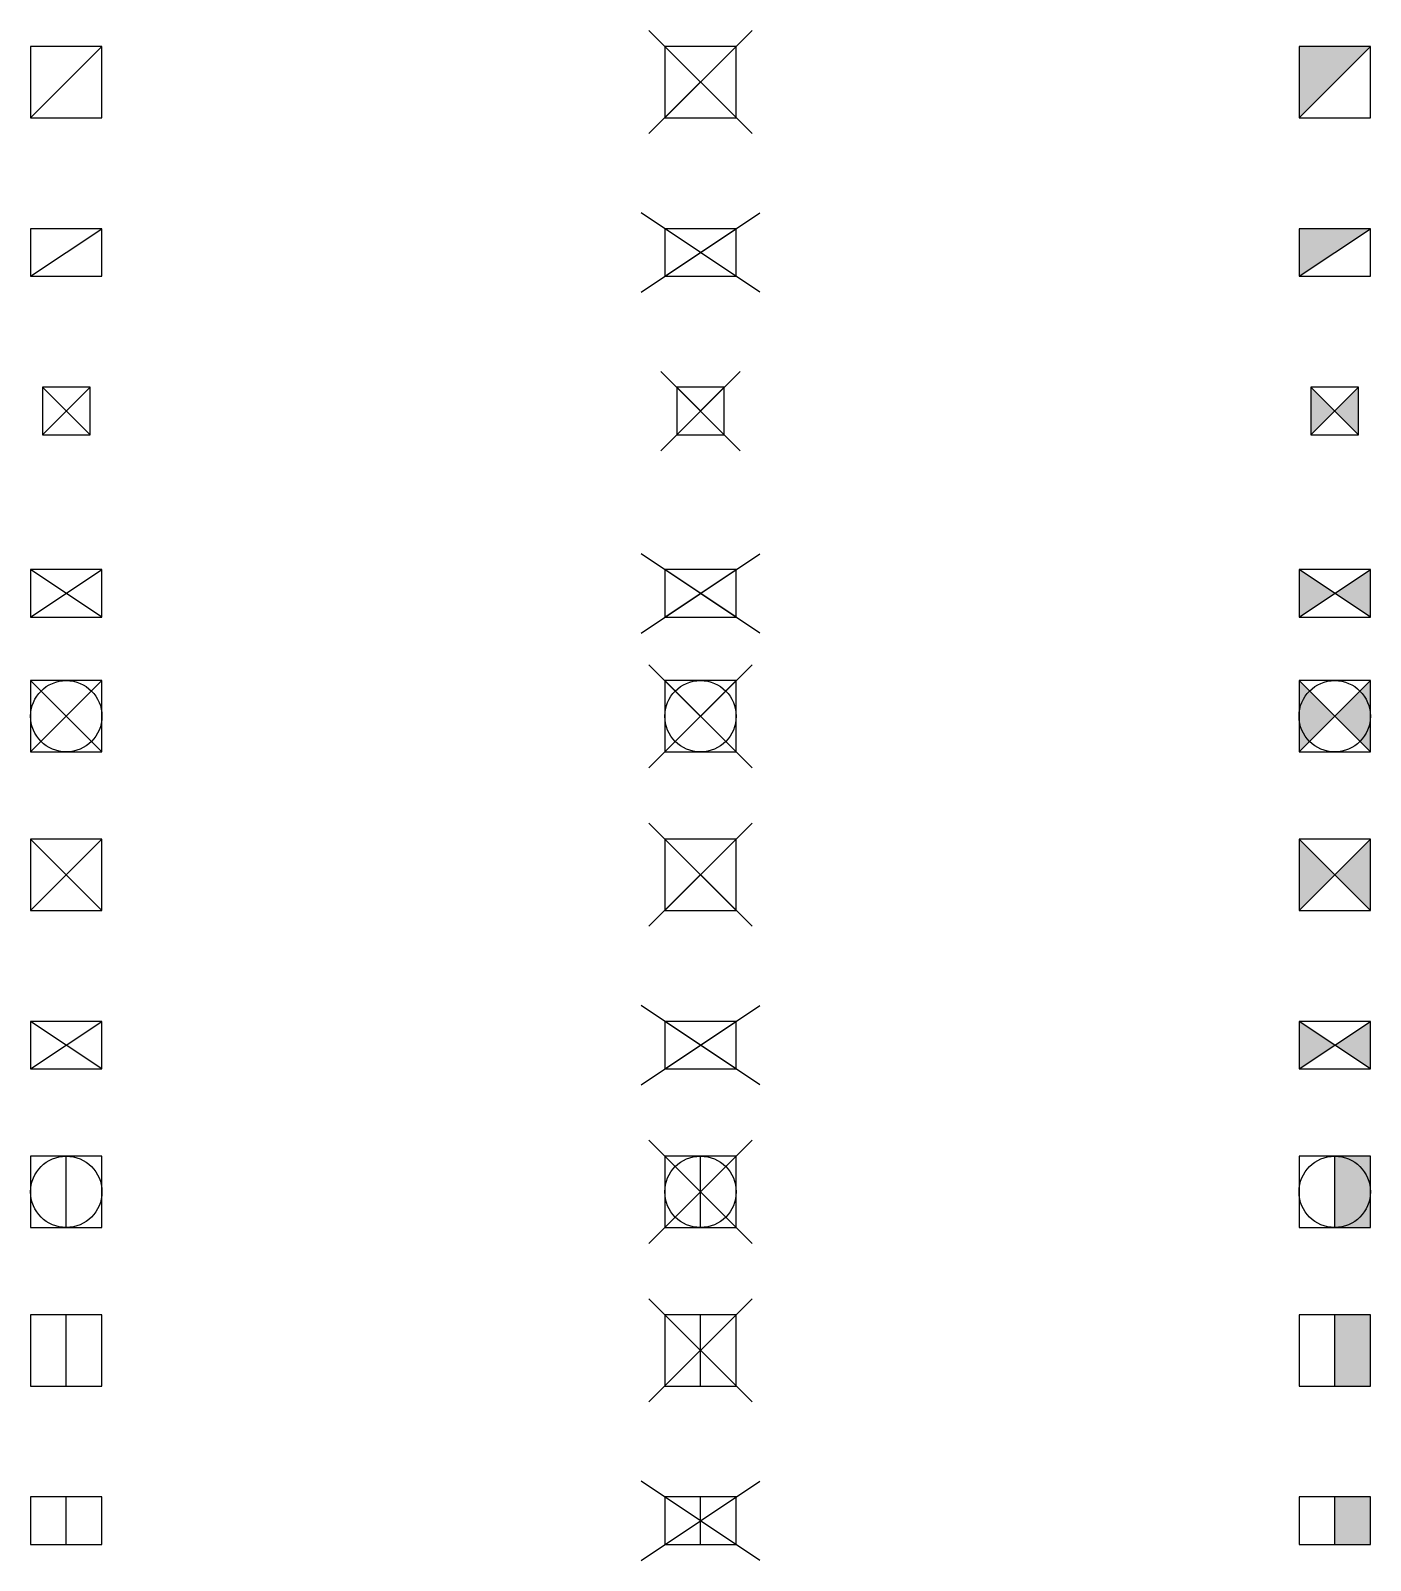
# Model space of a CAD drawing. Header units: metres. Extents: x -43.9 to -33.2, y 164.6 to 244.7.
# Drawn here: x -43.68 to -35.23, y 195 to 204.65 of the extents above; entities that cross this region are included whole.
import ezdxf

# ---------------------------------------------------------------- set-up
doc = ezdxf.new("R2010")
doc.units = ezdxf.units.M
doc.layers.get('0').update_dxf_attribs({"color": 150})

# ---------------------------------------------------------------- blocks, each defined once
blk = doc.blocks.new('B-SRI-KOLK_RWSKOLK-SO')
blk.add_line((0, 0), (0, 1.5))
blk.add_lwpolyline([(-1.125, 0), (1.125, 0), (1.125, 1.5), (-1.125, 1.5)], close=True)
blk = doc.blocks.new('B-SRI-KOLK_RWSKOLK_01-SO')
blk.add_line((0, 0), (0, 2.25))
blk.add_lwpolyline([(-1.125, 0), (1.125, 0), (1.125, 2.25), (-1.125, 2.25)], close=True)
blk = doc.blocks.new('B-SRI-KOLK_RWSKOLK_02-SO')
blk.add_line((0, 0), (0, 2.25))
blk.add_lwpolyline([(-1.125, 0), (1.125, 0), (1.125, 2.25), (-1.125, 2.25)], close=True)
blk.add_circle((0, 1.125), 1.125)
blk = doc.blocks.new('B-SRI-KOLK_STRAATKOLK-SO')
for p, q in [((-1.125, 0), (1.125, 1.5)), ((1.125, 0), (-1.125, 1.5))]:
    blk.add_line(p, q)
blk.add_lwpolyline([(-1.125, 0), (1.125, 0), (1.125, 1.5), (-1.125, 1.5)], close=True)
blk = doc.blocks.new('B-SRI-KOLK_STRAATKOLK_01-SO')
for p, q in [((-1.125, 0), (1.125, 2.25)), ((1.125, 0), (-1.125, 2.25))]:
    blk.add_line(p, q)
blk.add_lwpolyline([(-1.125, 0), (1.125, 0), (1.125, 2.25), (-1.125, 2.25)], close=True)
blk = doc.blocks.new('B-SRI-KOLK_STRAATKOLK_02-SO')
for p, q in [((-1.125, 0), (1.125, 2.25)), ((1.125, 0), (-1.125, 2.25))]:
    blk.add_line(p, q)
blk.add_lwpolyline([(-1.125, 0), (1.125, 0), (1.125, 2.25), (-1.125, 2.25)], close=True)
blk.add_circle((0, 1.125), 1.125)
blk = doc.blocks.new('B-SRI-KOLK_STRAATKOLK_03-SO')
for p, q in [((-1.125, -0.75), (1.125, 0.75)), ((1.125, -0.75), (-1.125, 0.75))]:
    blk.add_line(p, q)
blk.add_lwpolyline([(-1.125, -0.75), (1.125, -0.75), (1.125, 0.75), (-1.125, 0.75)], close=True)
blk = doc.blocks.new('B-SRI-KOLK_TEGELPADKOLK-SO')
for p, q in [((-0.75, 0), (0.75, 1.5)), ((0.75, 0), (-0.75, 1.5))]:
    blk.add_line(p, q)
blk.add_lwpolyline([(-0.75, 0), (0.75, 0), (0.75, 1.5), (-0.75, 1.5)], close=True)
blk = doc.blocks.new('B-SRI-KOLK_TROTTOIRKOLK-SO')
blk.add_line((-1.125, 0), (1.125, 1.5))
at = {"flags": 128}
blk.add_lwpolyline([(-1.125, 0), (1.125, 0), (1.125, 1.5), (-1.125, 1.5)], close=True, dxfattribs=at)
blk = doc.blocks.new('B-SRI-KOLK_TROTTOIRKOLK_01-SO')
blk.add_line((-1.125, 0), (1.125, 2.25))
blk.add_lwpolyline([(-1.125, 0), (1.125, 0), (1.125, 2.25), (-1.125, 2.25)], close=True)
blk = doc.blocks.new('SRI-KOLK_RWSKOLK-SO')
h = blk.add_hatch(color=256)
h.dxf.hatch_style = 1
h.paths.add_polyline_path([(1.125, 1.5), (0, 1.5), (0, 0), (1.125, 0)])
blk.add_line((0, 0), (0, 1.5))
blk.add_lwpolyline([(-1.125, 0), (1.125, 0), (1.125, 1.5), (-1.125, 1.5)], close=True)
blk = doc.blocks.new('SRI-KOLK_RWSKOLK_01-SO')
h = blk.add_hatch(color=256)
h.dxf.hatch_style = 1
h.paths.add_polyline_path([(1.125, 2.25), (0, 2.25), (0, 0), (1.125, 0)])
blk.add_line((0, 0), (0, 2.25))
blk.add_lwpolyline([(-1.125, 0), (1.125, 0), (1.125, 2.25), (-1.125, 2.25)], close=True)
blk = doc.blocks.new('SRI-KOLK_RWSKOLK_02-SO')
h = blk.add_hatch(color=256)
h.dxf.hatch_style = 1
h.paths.add_polyline_path([(1.125, 2.25), (0, 2.25), (0, 0), (1.125, 0)])
blk.add_line((0, 0), (0, 2.25))
blk.add_lwpolyline([(-1.125, 0), (1.125, 0), (1.125, 2.25), (-1.125, 2.25)], close=True)
blk.add_circle((0, 1.125), 1.125)
blk = doc.blocks.new('SRI-KOLK_STRAATKOLK-SO')
h = blk.add_hatch(color=256)
h.dxf.hatch_style = 1
h.paths.add_polyline_path([(-1.125, 1.5), (-1.125, 0), (0, 0.75)])
h.paths.add_polyline_path([(1.125, 1.5), (0, 0.75), (1.125, 0)])
for p, q in [((-1.125, 0), (1.125, 1.5)), ((1.125, 0), (-1.125, 1.5))]:
    blk.add_line(p, q)
blk.add_lwpolyline([(-1.125, 0), (1.125, 0), (1.125, 1.5), (-1.125, 1.5)], close=True)
blk = doc.blocks.new('SRI-KOLK_STRAATKOLK_01-SO')
h = blk.add_hatch(color=256)
h.dxf.hatch_style = 1
h.paths.add_polyline_path([(0, 1.125), (-1.125, 2.25), (-1.125, 0)])
h.paths.add_polyline_path([(1.125, 2.25), (0, 1.125), (1.125, 0)])
for p, q in [((-1.125, 0), (1.125, 2.25)), ((1.125, 0), (-1.125, 2.25))]:
    blk.add_line(p, q)
blk.add_lwpolyline([(-1.125, 0), (1.125, 0), (1.125, 2.25), (-1.125, 2.25)], close=True)
blk = doc.blocks.new('SRI-KOLK_STRAATKOLK_02-SO')
h = blk.add_hatch(color=256)
h.dxf.hatch_style = 1
h.paths.add_polyline_path([(0, 1.125), (-1.125, 2.25), (-1.125, 0)])
h.paths.add_polyline_path([(1.125, 2.25), (0, 1.125), (1.125, 0)])
for p, q in [((-1.125, 0), (1.125, 2.25)), ((1.125, 0), (-1.125, 2.25))]:
    blk.add_line(p, q)
blk.add_lwpolyline([(-1.125, 0), (1.125, 0), (1.125, 2.25), (-1.125, 2.25)], close=True)
blk.add_circle((0, 1.125), 1.125)
blk = doc.blocks.new('SRI-KOLK_STRAATKOLK_03-SO')
h = blk.add_hatch(color=256)
h.dxf.hatch_style = 1
h.paths.add_polyline_path([(-1.125, -0.75), (0, 0), (-1.125, 0.75)])
h.paths.add_polyline_path([(1.125, -0.75), (1.125, 0.75), (0, 0)])
for p, q in [((-1.125, -0.75), (1.125, 0.75)), ((1.125, -0.75), (-1.125, 0.75))]:
    blk.add_line(p, q)
blk.add_lwpolyline([(-1.125, -0.75), (1.125, -0.75), (1.125, 0.75), (-1.125, 0.75)], close=True)
blk = doc.blocks.new('SRI-KOLK_TEGELPADKOLK-SO')
h = blk.add_hatch(color=256)
h.dxf.hatch_style = 1
h.paths.add_polyline_path([(0, 0.75), (-0.75, 1.5), (-0.75, 0)])
h.paths.add_polyline_path([(0.75, 1.5), (0, 0.75), (0.75, 0)])
for p, q in [((-0.75, 0), (0.75, 1.5)), ((0.75, 0), (-0.75, 1.5))]:
    blk.add_line(p, q)
blk.add_lwpolyline([(-0.75, 0), (0.75, 0), (0.75, 1.5), (-0.75, 1.5)], close=True)
blk = doc.blocks.new('SRI-KOLK_TROTTOIRKOLK-SO')
blk.add_hatch(color=256).paths.add_polyline_path([(1.125, 1.5), (-1.125, 1.5), (-1.125, 0)])
blk.add_line((-1.125, 0), (1.125, 1.5))
at = {"flags": 128}
blk.add_lwpolyline([(-1.125, 0), (1.125, 0), (1.125, 1.5), (-1.125, 1.5)], close=True, dxfattribs=at)
blk = doc.blocks.new('SRI-KOLK_TROTTOIRKOLK_01-SO')
h = blk.add_hatch(color=256)
h.dxf.hatch_style = 1
h.paths.add_polyline_path([(1.125, 2.25), (-1.125, 2.25), (-1.125, 0)])
blk.add_line((-1.125, 0), (1.125, 2.25))
blk.add_lwpolyline([(-1.125, 0), (1.125, 0), (1.125, 2.25), (-1.125, 2.25)], close=True)
blk = doc.blocks.new('V-SRI-KOLK_RWSKOLK-SO')
for p, q in [((-1.875, -0.5), (1.875, 2)), ((1.875, -0.5), (-1.875, 2)), ((0, 0), (0, 1.5))]:
    blk.add_line(p, q)
blk.add_lwpolyline([(-1.125, 0), (1.125, 0), (1.125, 1.5), (-1.125, 1.5)], close=True)
blk = doc.blocks.new('V-SRI-KOLK_RWSKOLK_01-SO')
for p, q in [((-1.625, -0.5), (1.625, 2.75)), ((1.625, -0.5), (-1.625, 2.75)), ((0, 0), (0, 2.25))]:
    blk.add_line(p, q)
blk.add_lwpolyline([(-1.125, 0), (1.125, 0), (1.125, 2.25), (-1.125, 2.25)], close=True)
blk = doc.blocks.new('V-SRI-KOLK_RWSKOLK_02-SO')
for p, q in [((-1.625, -0.5), (1.625, 2.75)), ((1.625, -0.5), (-1.625, 2.75)), ((0, 0), (0, 2.25))]:
    blk.add_line(p, q)
blk.add_lwpolyline([(-1.125, 0), (1.125, 0), (1.125, 2.25), (-1.125, 2.25)], close=True)
blk.add_circle((0, 1.125), 1.125)
blk = doc.blocks.new('V-SRI-KOLK_STRAATKOLK-SO')
for p, q in [((-1.875, -0.5), (1.875, 2)), ((1.875, -0.5), (-1.875, 2)), ((-1.125, 0), (1.125, 1.5)), ((1.125, 0), (-1.125, 1.5))]:
    blk.add_line(p, q)
blk.add_lwpolyline([(-1.125, 0), (1.125, 0), (1.125, 1.5), (-1.125, 1.5)], close=True)
blk = doc.blocks.new('V-SRI-KOLK_STRAATKOLK_01-SO')
for p, q in [((-1.625, -0.5), (1.625, 2.75)), ((1.625, -0.5), (-1.625, 2.75)), ((-1.125, 0), (1.125, 2.25)), ((1.125, 0), (-1.125, 2.25))]:
    blk.add_line(p, q)
blk.add_lwpolyline([(-1.125, 0), (1.125, 0), (1.125, 2.25), (-1.125, 2.25)], close=True)
blk = doc.blocks.new('V-SRI-KOLK_STRAATKOLK_02-SO')
for p, q in [((-1.625, -0.5), (1.625, 2.75)), ((1.625, -0.5), (-1.625, 2.75)), ((-1.125, 0), (1.125, 2.25)), ((1.125, 0), (-1.125, 2.25))]:
    blk.add_line(p, q)
blk.add_lwpolyline([(-1.125, 0), (1.125, 0), (1.125, 2.25), (-1.125, 2.25)], close=True)
blk.add_circle((0, 1.125), 1.125)
blk = doc.blocks.new('V-SRI-KOLK_STRAATKOLK_03-SO')
for p, q in [((-1.875, -1.25), (1.875, 1.25)), ((1.875, -1.25), (-1.875, 1.25)), ((-1.125, -0.75), (1.125, 0.75)), ((1.125, -0.75), (-1.125, 0.75))]:
    blk.add_line(p, q)
blk.add_lwpolyline([(-1.125, -0.75), (1.125, -0.75), (1.125, 0.75), (-1.125, 0.75)], close=True)
blk = doc.blocks.new('V-SRI-KOLK_TEGELPADKOLK-SO')
for p, q in [((1.25, 2), (-1.25, -0.5)), ((-1.25, 2), (1.25, -0.5)), ((-0.75, 0), (0.75, 1.5)), ((0.75, 0), (-0.75, 1.5))]:
    blk.add_line(p, q)
blk.add_lwpolyline([(-0.75, 0), (0.75, 0), (0.75, 1.5), (-0.75, 1.5)], close=True)
blk = doc.blocks.new('V-SRI-KOLK_TROTTOIRKOLK-SO')
for p, q in [((-1.875, -0.5), (1.875, 2)), ((1.875, -0.5), (-1.875, 2)), ((-1.125, 0), (1.125, 1.5))]:
    blk.add_line(p, q)
blk.add_lwpolyline([(-1.125, 0), (1.125, 0), (1.125, 1.5), (-1.125, 1.5)], close=True)
blk = doc.blocks.new('V-SRI-KOLK_TROTTOIRKOLK_01-SO')
for p, q in [((-1.625, -0.5), (1.625, 2.75)), ((1.625, -0.5), (-1.625, 2.75)), ((-1.125, 0), (1.125, 2.25))]:
    blk.add_line(p, q)
blk.add_lwpolyline([(-1.125, 0), (1.125, 0), (1.125, 2.25), (-1.125, 2.25)], close=True)

msp = doc.modelspace()

# ---------------------------------------------------------------- block references
at = {"xscale": 0.2, "yscale": 0.2, "zscale": 0.2}
for name, p in [('V-SRI-KOLK_TROTTOIRKOLK_01-SO', (-39.45, 204.102)), ('B-SRI-KOLK_TROTTOIRKOLK_01-SO', (-43.45, 204.102)), ('SRI-KOLK_TROTTOIRKOLK_01-SO', (-35.45, 204.102)), ('V-SRI-KOLK_TROTTOIRKOLK-SO', (-39.45, 203.102)), ('B-SRI-KOLK_TROTTOIRKOLK-SO', (-43.45, 203.102)), ('SRI-KOLK_TROTTOIRKOLK-SO', (-35.45, 203.102)), ('V-SRI-KOLK_TEGELPADKOLK-SO', (-39.45, 202.102)), ('B-SRI-KOLK_TEGELPADKOLK-SO', (-43.45, 202.102)), ('SRI-KOLK_TEGELPADKOLK-SO', (-35.45, 202.102)), ('V-SRI-KOLK_STRAATKOLK_03-SO', (-39.45, 201.102)), ('B-SRI-KOLK_STRAATKOLK_03-SO', (-43.45, 201.102)), ('SRI-KOLK_STRAATKOLK_03-SO', (-35.45, 201.102)), ('V-SRI-KOLK_STRAATKOLK_02-SO', (-39.45, 200.102)), ('B-SRI-KOLK_STRAATKOLK_02-SO', (-43.45, 200.102)), ('SRI-KOLK_STRAATKOLK_02-SO', (-35.45, 200.102)), ('V-SRI-KOLK_STRAATKOLK_01-SO', (-39.45, 199.102)), ('B-SRI-KOLK_STRAATKOLK_01-SO', (-43.45, 199.102)), ('SRI-KOLK_STRAATKOLK_01-SO', (-35.45, 199.102)), ('V-SRI-KOLK_STRAATKOLK-SO', (-39.45, 198.102)), ('B-SRI-KOLK_STRAATKOLK-SO', (-43.45, 198.102)), ('SRI-KOLK_STRAATKOLK-SO', (-35.45, 198.102)), ('V-SRI-KOLK_RWSKOLK_02-SO', (-39.45, 197.102)), ('B-SRI-KOLK_RWSKOLK_02-SO', (-43.45, 197.102)), ('SRI-KOLK_RWSKOLK_02-SO', (-35.45, 197.102)), ('V-SRI-KOLK_RWSKOLK_01-SO', (-39.45, 196.102)), ('B-SRI-KOLK_RWSKOLK_01-SO', (-43.45, 196.102)), ('SRI-KOLK_RWSKOLK_01-SO', (-35.45, 196.102)), ('V-SRI-KOLK_RWSKOLK-SO', (-39.45, 195.102)), ('B-SRI-KOLK_RWSKOLK-SO', (-43.45, 195.102)), ('SRI-KOLK_RWSKOLK-SO', (-35.45, 195.102))]:
    msp.add_blockref(name, p, dxfattribs=at)

doc.saveas('drawing.dxf')
